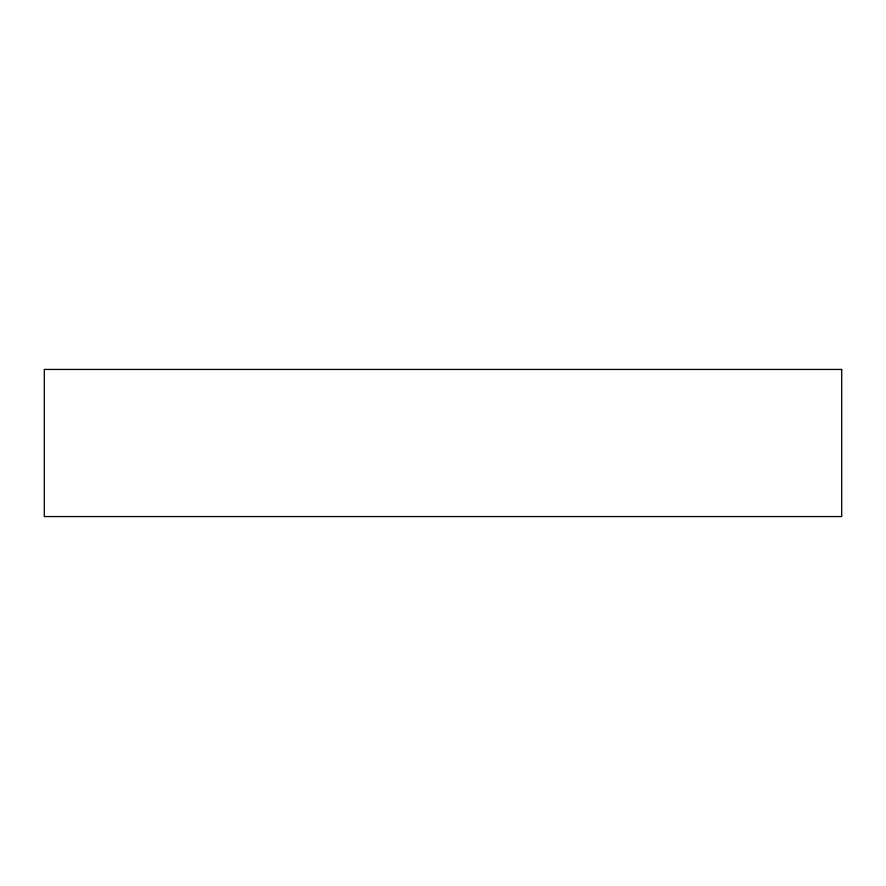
<?xml version="1.0" encoding="UTF-8"?>
<svg xmlns="http://www.w3.org/2000/svg" width="886" height="886" viewBox="0 0 886 886"><rect width="100%" height="100%" fill="white"/><g stroke="black" fill="none" stroke-linecap="round" stroke-linejoin="round"><path stroke-width="1.33" d="M841.7 369.44L44.3 369.44L44.3 516.56L841.7 516.56L841.7 369.44"/></g></svg>
